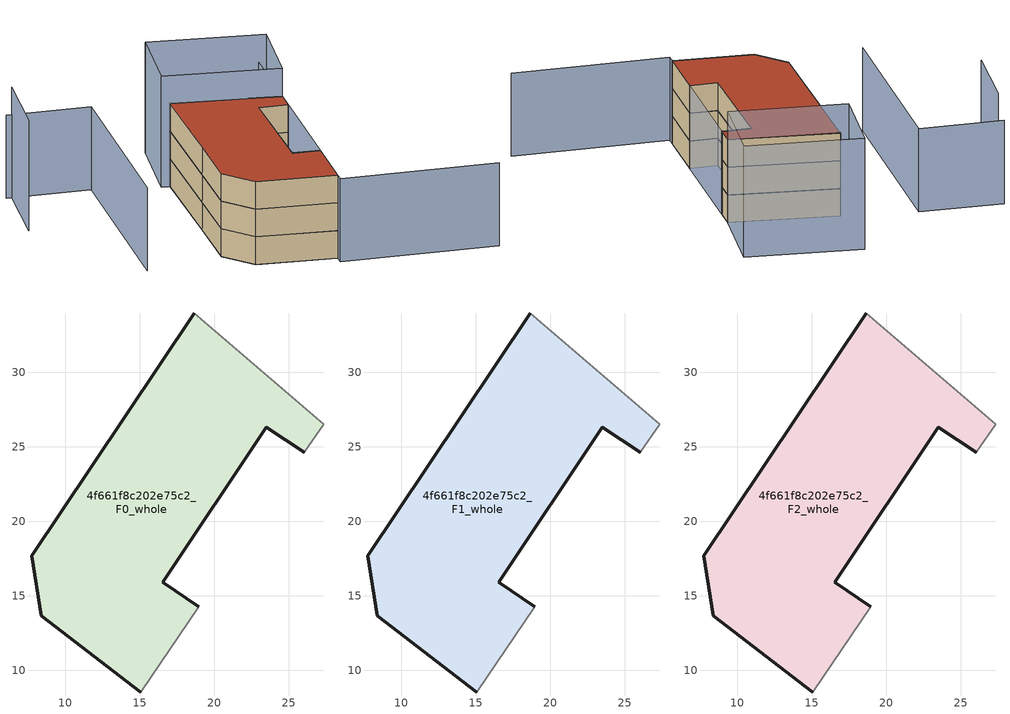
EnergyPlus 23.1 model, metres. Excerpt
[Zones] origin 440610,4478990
4f661f8c202e75c2_F0_whole
 floor ground (EU_floor_Construction): 18.96,14.26 16.55,15.9 23.49,26.32 26.04,24.63 27.36,26.53 18.65,33.99 11.78,23.7 7.74,17.68 8.39,13.67 15.06,8.53 z0
 wall outside (EU_wall_Construction): 26.04,24.63 23.49,26.32 16.55,15.9 18.96,14.26 / 15.06,8.53 8.39,13.67 7.74,17.68 11.78,23.7 18.65,33.99 z0:3
 wall adiabatic (EU_wall_Construction): 18.65,33.99 27.36,26.53 26.04,24.63 / 18.96,14.26 15.06,8.53 z0:3
4f661f8c202e75c2_F1_whole
 floor to 4f661f8c202e75c2_F0_whole (EU_floor_Construction): 18.96,14.26 16.55,15.9 23.49,26.32 26.04,24.63 27.36,26.53 18.65,33.99 11.77,23.7 7.74,17.68 8.39,13.67 15.06,8.53 z3
 wall outside (EU_wall_Construction): 26.04,24.63 23.49,26.32 16.55,15.9 18.96,14.26 / 15.06,8.53 8.39,13.67 7.74,17.68 11.78,23.7 18.65,33.99 z3:6
 wall adiabatic (EU_wall_Construction): 18.65,33.99 27.36,26.53 26.04,24.63 / 18.96,14.26 15.06,8.53 z3:6
4f661f8c202e75c2_F2_whole
 floor to 4f661f8c202e75c2_F1_whole (EU_floor_Construction): 18.96,14.26 16.55,15.9 23.49,26.32 26.04,24.63 27.36,26.53 18.65,33.99 11.77,23.7 7.74,17.68 8.39,13.67 15.06,8.53 z6
 wall outside (EU_wall_Construction): 26.04,24.63 23.49,26.32 16.55,15.9 18.96,14.26 / 15.06,8.53 8.39,13.67 7.74,17.68 11.78,23.7 18.65,33.99 z6:9
 wall adiabatic (EU_wall_Construction): 18.65,33.99 27.36,26.53 26.04,24.63 / 18.96,14.26 15.06,8.53 z6:9
 roof outside (EU_roof_Construction): 27.36,26.53 26.04,24.63 23.49,26.32 16.55,15.9 18.96,14.26 15.06,8.53 8.39,13.67 7.74,17.68 11.78,23.7 18.65,33.99 z9
shading: 28.16,-1.51 14.54,7.78 / 14.54,7.78 32.58,34.22 / 5.35,44.18 12.63,39.17 / 12.63,39.17 -0.01,20.79 z0:9; 5.81,43.83 0.26,36.78 / 23.68,41.55 33.25,33.74 / 33.25,33.74 27.36,26.53 / 27.36,26.53 17.79,34.34 / 17.79,34.34 23.68,41.55 z0:12
[Building]
EU S2 Campaign: North Axis=0; Terrain=City; Solar Distribution=FullExterior
[Site:Location]
Madrid: Latitude=40.5; Longitude=-3.5; Time Zone=1; Elevation=609
[SizingPeriod:WeatherFileDays]
AnnualSizingPeriod: Begin Month=1; Begin Day of Month=1; End Month=12; End Day of Month=31; Day of Week for Start Day=Monday; Use Weather File Daylight Saving Period=No; Use Weather File Rain and Snow Indicators=No
[MATERIAL]
EU_InternalMass_Material: Roughness=MediumRough; Thickness=0.1; Conductivity=1; Density=1800; Specific Heat=900; Thermal Absorptance=0.9; Solar Absorptance=0.7; Visible Absorptance=0.7
[MATERIAL:NOMASS] Roughness=MediumRough; Thermal Absorptance=0.9; Solar Absorptance=0.7; Visible Absorptance=0.7
Name | Thermal Resistance
EU_wall_NoMass | 0.459673
EU_roof_NoMass | 0.495815
EU_floor_NoMass | 0.788942
[CONSTRUCTION]
EU_wall_Construction: EU_wall_NoMass
EU_roof_Construction: EU_roof_NoMass
EU_floor_Construction: EU_floor_NoMass
EU_InternalMass_Construction: EU_InternalMass_Material
[ZONE] Type=1; Multiplier=1; Ceiling Height=autocalculate; Floor Area=autocalculate; Part of Total Floor Area=Yes
Name | Volume
4f661f8c202e75c2_F0_whole | 623.138
4f661f8c202e75c2_F1_whole; 4f661f8c202e75c2_F2_whole | 623.139
[INTERNALMASS] Construction=EU_InternalMass_Construction; Surface Area=207.71
Name | Zone or ZoneList
4f661f8c202e75c2_F0_whole_EU_InternalMass | 4f661f8c202e75c2_F0_whole
4f661f8c202e75c2_F1_whole_EU_InternalMass | 4f661f8c202e75c2_F1_whole
4f661f8c202e75c2_F2_whole_EU_InternalMass | 4f661f8c202e75c2_F2_whole
[OTHEREQUIPMENT] Fuel Type=Electricity; Design Level Calculation Method=Watts/Area; Power per Zone Floor Area=1; Fraction Latent=0; Fraction Radiant=0; Fraction Lost=0; Carbon Dioxide Generation Rate=0; EndUse Subcategory=EU_Step8_InternalGains
Name | Zone or ZoneList or Space or SpaceList | Schedule
EU_Step8_InternalGain_4f661f8c202e75c2_F0_whole_f000 | 4f661f8c202e75c2_F0_whole | EU_Step8_GainSchedule_4f661f8c202e75c2_F0_whole_f000
EU_Step8_InternalGain_4f661f8c202e75c2_F1_whole_f000 | 4f661f8c202e75c2_F1_whole | EU_Step8_GainSchedule_4f661f8c202e75c2_F1_whole_f000
EU_Step8_InternalGain_4f661f8c202e75c2_F2_whole_f000 | 4f661f8c202e75c2_F2_whole | EU_Step8_GainSchedule_4f661f8c202e75c2_F2_whole_f000
[ZONEVENTILATION:DESIGNFLOWRATE] Schedule=EU_AlwaysOn; Design Flow Rate Calculation Method=AirChanges/Hour; Air Changes per Hour=0.719161; Ventilation Type=Natural; Fan Pressure Rise=0; Fan Total Efficiency=1; Constant Term Coefficient=1; Temperature Term Coefficient=0; Velocity Term Coefficient=0; Velocity Squared Term Coefficient=0; Minimum Indoor Temperature=-100; Maximum Indoor Temperature=100; Delta Temperature=-100; Minimum Outdoor Temperature=-100; Maximum Outdoor Temperature=100; Maximum Wind Speed=40
Name | Zone or ZoneList or Space or SpaceList
EU_ConstantAir_4f661f8c202e75c2_F0_whole | 4f661f8c202e75c2_F0_whole
EU_ConstantAir_4f661f8c202e75c2_F1_whole | 4f661f8c202e75c2_F1_whole
EU_ConstantAir_4f661f8c202e75c2_F2_whole | 4f661f8c202e75c2_F2_whole
[HVACTEMPLATE:THERMOSTAT] Constant Heating Setpoint=20; Constant Cooling Setpoint=50
EU_HeatOnly_4f661f8c202e75c2_F0_whole; EU_HeatOnly_4f661f8c202e75c2_F1_whole; EU_HeatOnly_4f661f8c202e75c2_F2_whole
[HVACTEMPLATE:ZONE:IDEALLOADSAIRSYSTEM] System Availability Schedule=EU_AlwaysOn; Maximum Heating Supply Air Temperature=50; Minimum Cooling Supply Air Temperature=13; Maximum Heating Supply Air Humidity Ratio=0.0156; Minimum Cooling Supply Air Humidity Ratio=0.0077; Heating Limit=NoLimit; Cooling Limit=NoLimit; Heating Availability Schedule=EU_AlwaysOn; Cooling Availability Schedule=EU_CoolingOff; Dehumidification Control Type=ConstantSensibleHeatRatio; Cooling Sensible Heat Ratio=0.7; Dehumidification Setpoint=60; Humidification Control Type=None; Humidification Setpoint=30; Outdoor Air Method=None; Outdoor Air Flow Rate per Person=0.00944; Outdoor Air Flow Rate per Zone Floor Area=0; Outdoor Air Flow Rate per Zone=0; Demand Controlled Ventilation Type=None; Outdoor Air Economizer Type=NoEconomizer; Heat Recovery Type=None; Sensible Heat Recovery Effectiveness=0.7; Latent Heat Recovery Effectiveness=0.65
Name | Template Thermostat
4f661f8c202e75c2_F0_whole | EU_HeatOnly_4f661f8c202e75c2_F0_whole
4f661f8c202e75c2_F1_whole | EU_HeatOnly_4f661f8c202e75c2_F1_whole
4f661f8c202e75c2_F2_whole | EU_HeatOnly_4f661f8c202e75c2_F2_whole
[SIZING:ZONE] Zone Cooling Design Supply Air Temperature Input Method=SupplyAirTemperature; Zone Cooling Design Supply Air Temperature=13; Zone Heating Design Supply Air Temperature Input Method=SupplyAirTemperature; Zone Heating Design Supply Air Temperature=50; Zone Cooling Design Supply Air Humidity Ratio=0.008; Zone Heating Design Supply Air Humidity Ratio=0.008; Cooling Design Air Flow Method=DesignDay; Cooling Design Air Flow Rate=0; Cooling Minimum Air Flow per Zone Floor Area=0.000762; Cooling Minimum Air Flow=0; Cooling Minimum Air Flow Fraction=0.2; Heating Design Air Flow Method=DesignDay; Heating Design Air Flow Rate=0; Heating Maximum Air Flow per Zone Floor Area=0.002032; Heating Maximum Air Flow=0.141576; Heating Maximum Air Flow Fraction=0.3; Account for Dedicated Outdoor Air System=No; Dedicated Outdoor Air System Control Strategy=NeutralSupplyAir; Dedicated Outdoor Air Low Setpoint Temperature for Design=autosize; Dedicated Outdoor Air High Setpoint Temperature for Design=autosize; Zone Load Sizing Method=Sensible Load Only No Latent Load; Zone Latent Cooling Design Supply Air Humidity Ratio Input Method=HumidityRatioDifference; Zone Cooling Design Supply Air Humidity Ratio Difference=0.005; Zone Latent Heating Design Supply Air Humidity Ratio Input Method=HumidityRatioDifference; Zone Humidification Design Supply Air Humidity Ratio Difference=0.005
4f661f8c202e75c2_F0_whole; 4f661f8c202e75c2_F1_whole; 4f661f8c202e75c2_F2_whole
[SCHEDULE:CONSTANT]
Name | Hourly Value
EU_AlwaysOn | 1
EU_CoolingOff | 0
[SCHEDULE:FILE] Column Number=1; Rows to Skip at Top=0; Number of Hours of Data=8760; Column Separator=Comma; Interpolate to Timestep=No; Minutes per Item=60; Adjust Schedule for Daylight Savings=Yes
Name | File
EU_Step8_GainSchedule_4f661f8c202e75c2_F0_whole_f000 | ../../schedules/4f661f8c202e75c2/4f661f8c202e75c2_F0_whole_f000_gain.csv
EU_Step8_GainSchedule_4f661f8c202e75c2_F1_whole_f000 | ../../schedules/4f661f8c202e75c2/4f661f8c202e75c2_F1_whole_f000_gain.csv
EU_Step8_GainSchedule_4f661f8c202e75c2_F2_whole_f000 | ../../schedules/4f661f8c202e75c2/4f661f8c202e75c2_F2_whole_f000_gain.csv
